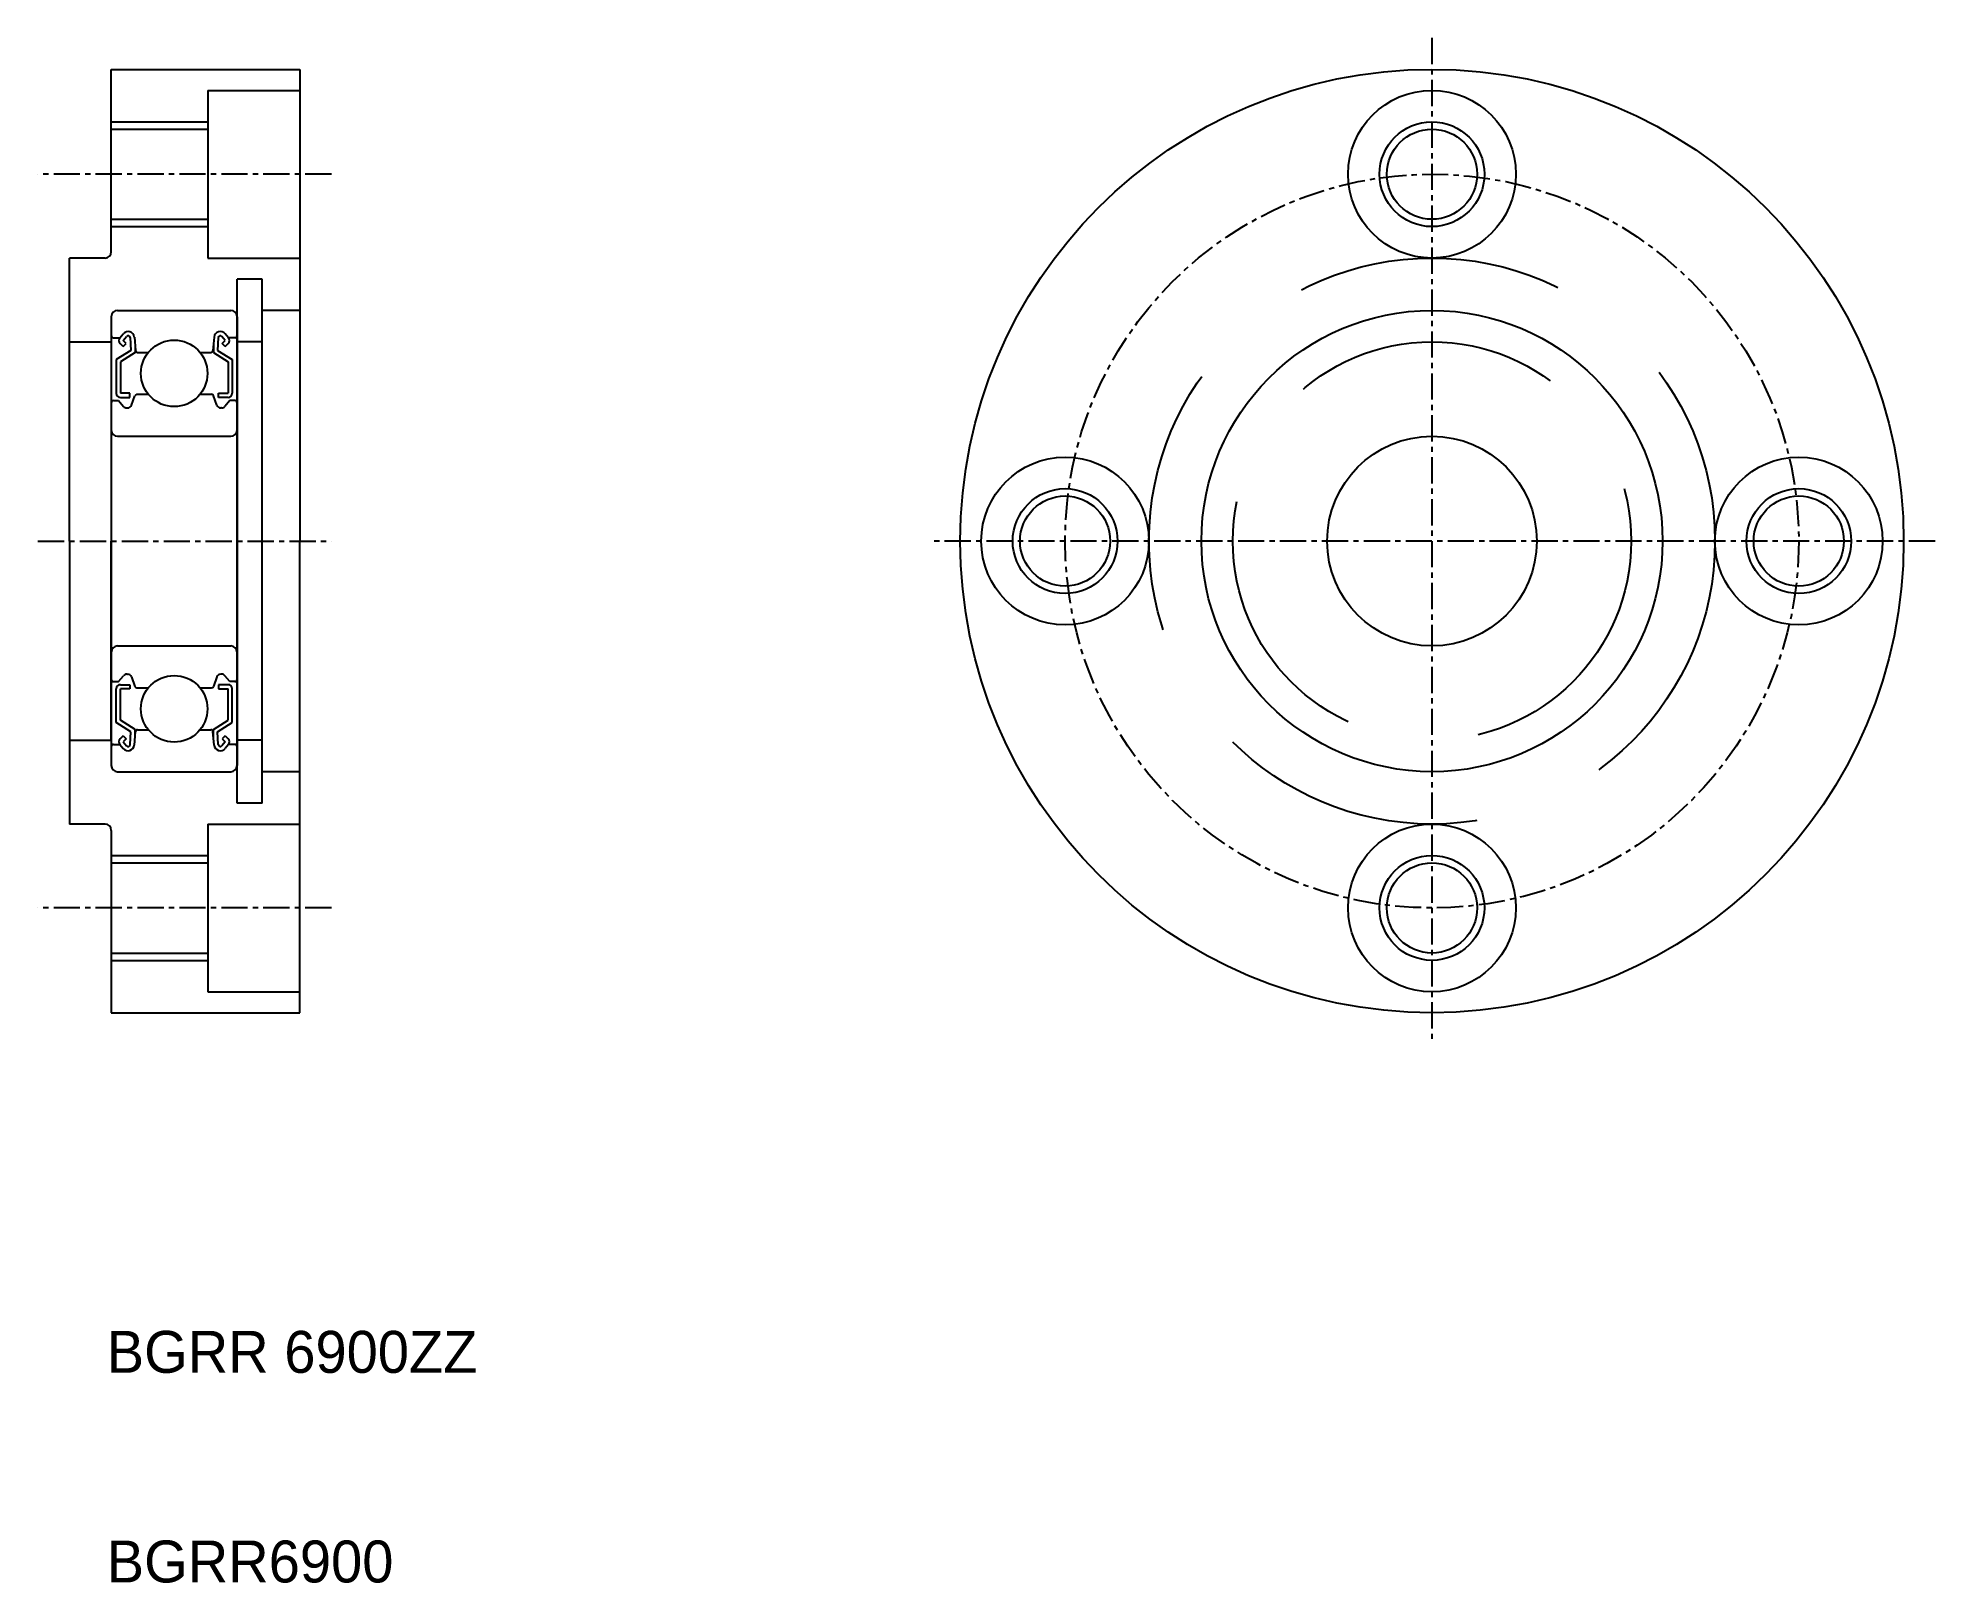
# Model space of a CAD drawing. Extents: x 119.8 to 210.3, y 71 to 144.7.
import ezdxf

# ---------------------------------------------------------------- set-up
doc = ezdxf.new("R2010")
doc.units = 0
doc.linetypes.add('CENTER', pattern=[2, 1.25, -0.25, 0.25, -0.25])
doc.linetypes.add('DASHED', pattern=[19.05, 12.7, -6.35])
doc.layers.get('0').update_dxf_attribs({"linetype": 'CONTINUOUS'})
doc.layers.add('CENTER', color=1, linetype='CENTER')

msp = doc.modelspace()

# ---------------------------------------------------------------- linework, layer by layer
for p, q in [((123.336, 134.459), (123.336, 143.159)), ((123.336, 143.159), (132.336, 143.159)), ((132.336, 143.159), (132.336, 120.659)), ((127.936, 142.159), (127.936, 134.159)), ((127.936, 142.159), (132.336, 142.159)), ((123.336, 140.309), (127.936, 140.309)), ((123.336, 136.009), (127.936, 136.009)), ((123.636, 136.009), (123.636, 136.009)), ((121.336, 120.659), (121.336, 134.159)), ((123.036, 134.159), (121.336, 134.159)), ((127.936, 134.159), (132.336, 134.159)), ((130.536, 133.159), (129.336, 133.159)), ((129.336, 108.159), (129.336, 133.159)), ((130.536, 108.159), (130.536, 133.159)), ((123.336, 131.359), (123.336, 109.959)), ((123.636, 131.659), (129.036, 131.659)), ((129.336, 131.359), (129.336, 109.959)), ((132.336, 131.659), (130.536, 131.659)), ((123.436, 130.359), (123.746, 130.359)), ((123.746, 130.359), (123.908, 130.552)), ((123.899, 130.23), (124.062, 130.424)), ((124.235, 130.369), (124.268, 129.757)), ((124.434, 130.387), (124.489, 129.75)), ((128.238, 130.387), (128.183, 129.75)), ((128.437, 130.369), (128.404, 129.757)), ((128.773, 130.23), (128.61, 130.424)), ((128.926, 130.359), (128.764, 130.552)), ((129.236, 130.359), (128.926, 130.359)), ((124.268, 129.757), (123.568, 129.32)), ((123.899, 129.948), (123.758, 130.089)), ((124.468, 129.646), (123.768, 129.209)), ((124.041, 130.089), (123.899, 130.23)), ((123.899, 129.948), (124.041, 130.089)), ((124.468, 129.993), (124.468, 129.646)), ((124.589, 129.659), (125.103, 129.659)), ((127.569, 129.659), (128.083, 129.659)), ((128.204, 129.993), (128.204, 129.646)), ((128.204, 129.646), (128.904, 129.209)), ((128.404, 129.757), (129.104, 129.32)), ((128.631, 130.089), (128.773, 130.23)), ((128.773, 129.948), (128.631, 130.089)), ((128.773, 129.948), (128.914, 130.089)), ((130.536, 130.159), (129.336, 130.159)), ((123.568, 129.32), (123.568, 127.709)), ((123.768, 129.209), (123.768, 127.709)), ((128.904, 129.209), (128.904, 127.709)), ((129.104, 129.32), (129.104, 127.709)), ((124.218, 127.709), (123.768, 127.709)), ((124.218, 127.509), (124.218, 127.709)), ((124.555, 127.659), (125.103, 127.659)), ((127.569, 127.659), (128.117, 127.659)), ((128.454, 127.709), (128.904, 127.709)), ((128.454, 127.509), (128.454, 127.709)), ((123.436, 127.359), (123.686, 127.359)), ((123.686, 127.359), (123.92, 127.08)), ((123.768, 127.509), (124.218, 127.509)), ((124.073, 127.009), (124.109, 127.009)), ((124.297, 127.141), (124.461, 127.593)), ((128.375, 127.141), (128.211, 127.593)), ((128.904, 127.509), (128.454, 127.509)), ((128.599, 127.009), (128.563, 127.009)), ((128.986, 127.359), (128.752, 127.08)), ((129.236, 127.359), (128.986, 127.359)), ((123.636, 125.659), (129.036, 125.659)), ((121.336, 120.659), (121.336, 107.159)), ((132.336, 98.159), (132.336, 120.659)), ((123.636, 115.659), (129.036, 115.659)), ((123.686, 113.959), (123.92, 114.238)), ((124.073, 114.309), (124.109, 114.309)), ((124.297, 114.177), (124.461, 113.725)), ((128.375, 114.177), (128.211, 113.725)), ((128.599, 114.309), (128.563, 114.309)), ((128.986, 113.959), (128.752, 114.238)), ((123.436, 113.959), (123.686, 113.959)), ((123.568, 111.998), (123.568, 113.609)), ((123.768, 113.809), (124.218, 113.809)), ((123.768, 112.109), (123.768, 113.609)), ((124.218, 113.609), (123.768, 113.609)), ((124.218, 113.809), (124.218, 113.609)), ((124.555, 113.659), (125.103, 113.659)), ((127.569, 113.659), (128.117, 113.659)), ((128.904, 113.809), (128.454, 113.809)), ((128.454, 113.809), (128.454, 113.609)), ((128.454, 113.609), (128.904, 113.609)), ((128.904, 112.109), (128.904, 113.609)), ((129.236, 113.959), (128.986, 113.959)), ((129.104, 111.998), (129.104, 113.609)), ((124.268, 111.561), (123.568, 111.998)), ((123.899, 111.37), (123.758, 111.229)), ((124.468, 111.672), (123.768, 112.109)), ((123.899, 111.37), (124.041, 111.229)), ((124.118, 111.89), (124.118, 111.89)), ((124.235, 110.949), (124.268, 111.561)), ((124.293, 111.781), (124.293, 111.781)), ((124.434, 110.931), (124.489, 111.568)), ((124.468, 111.325), (124.468, 111.672)), ((124.589, 111.659), (125.103, 111.659)), ((127.569, 111.659), (128.083, 111.659)), ((128.238, 110.931), (128.183, 111.568)), ((128.204, 111.672), (128.904, 112.109)), ((128.204, 111.325), (128.204, 111.672)), ((128.404, 111.561), (129.104, 111.998)), ((128.437, 110.949), (128.404, 111.561)), ((128.773, 111.37), (128.631, 111.229)), ((128.773, 111.37), (128.914, 111.229)), ((123.436, 110.959), (123.746, 110.959)), ((123.746, 110.959), (123.908, 110.766)), ((124.041, 111.229), (123.899, 111.088)), ((123.899, 111.088), (124.062, 110.894)), ((128.773, 111.088), (128.61, 110.894)), ((128.631, 111.229), (128.773, 111.088)), ((128.926, 110.959), (128.764, 110.766)), ((129.236, 110.959), (128.926, 110.959)), ((130.536, 111.159), (129.336, 111.159)), ((123.636, 109.659), (129.036, 109.659)), ((132.336, 109.659), (130.536, 109.659)), ((130.536, 108.159), (129.336, 108.159)), ((123.036, 107.159), (121.336, 107.159)), ((123.336, 106.859), (123.336, 98.159)), ((127.936, 107.159), (127.936, 99.159)), ((127.936, 107.159), (132.336, 107.159)), ((123.336, 105.309), (127.936, 105.309)), ((123.336, 101.009), (127.936, 101.009)), ((123.636, 101.009), (123.636, 101.009)), ((127.936, 99.159), (132.336, 99.159)), ((123.336, 98.159), (132.336, 98.159))]:
    msp.add_line(p, q)
at = {"color": 3}
for p, q in [((123.336, 140.659), (127.936, 140.659)), ((123.336, 135.659), (127.936, 135.659)), ((123.336, 105.659), (127.936, 105.659)), ((123.336, 100.659), (127.936, 100.659))]:
    msp.add_line(p, q, dxfattribs=at)
at = {"color": 7, "linetype": 'CONTINUOUS'}
for p, q in [((121.336, 130.159), (123.336, 130.159)), ((121.336, 111.159), (123.336, 111.159))]:
    msp.add_line(p, q, dxfattribs=at)
at = {"color": 3, "linetype": 'DASHED'}
for p in [(123.336, 130.159), (123.336, 111.159)]:
    msp.add_line(p, (123.336, 120.659), dxfattribs=at)
for centre, radius in [((186.336, 120.659), 22.5), ((186.336, 138.159), 4), ((186.336, 138.159), 2.15), ((186.336, 120.659), 11), ((126.336, 128.659), 1.587), ((186.336, 120.659), 5), ((168.836, 120.659), 4), ((203.836, 120.659), 4), ((168.836, 120.659), 2.15), ((203.836, 120.659), 2.15), ((126.336, 112.659), 1.587), ((186.336, 103.159), 4), ((186.336, 103.159), 2.15)]:
    msp.add_circle(centre, radius)
at = {"color": 3}
for centre in [(186.336, 138.159), (168.836, 120.659), (203.836, 120.659), (186.336, 103.159)]:
    msp.add_circle(centre, 2.5, dxfattribs=at)
at = {"color": 3, "linetype": 'DASHED'}
for radius in [13.5, 9.5]:
    msp.add_circle((186.336, 120.659), radius, dxfattribs=at)
for centre, radius, start, end in [((123.036, 134.459), 0.3, 270, 0), ((123.636, 131.359), 0.3, 90, 180), ((129.036, 131.359), 0.3, 0, 90), ((123.436, 130.459), 0.1, 180.00005, 270.00003), ((123.899, 130.23), 0.2, 139.86482, 225.00006), ((124.137, 130.361), 0.298, 5.00049, 140.17136), ((124.137, 130.361), 0.0983, 4.66455, 139.97394), ((128.535, 130.361), 0.298, 39.82861, 174.99974), ((128.535, 130.361), 0.0983, 40.02637, 175.33574), ((128.773, 130.23), 0.2, 314.99673, 40.13525), ((129.236, 130.459), 0.1, 269.99948, 359.99126), ((124.589, 129.759), 0.1, 185.14438, 270.00003), ((128.083, 129.759), 0.1, 269.99948, 354.85568), ((123.768, 127.709), 0.2, 180.00005, 270.00003), ((124.555, 127.559), 0.1, 89.99951, 160.11572), ((128.117, 127.559), 0.1, 19.88452, 90.00024), ((128.904, 127.709), 0.2, 269.99976, 359.99563), ((123.436, 127.259), 0.1, 89.99951, 180.00005), ((124.073, 127.209), 0.2, 220.13838, 270.00003), ((124.109, 127.209), 0.2, 270.00003, 340.11166), ((128.563, 127.209), 0.2, 199.88831, 269.99976), ((128.599, 127.209), 0.2, 269.99976, 319.86147), ((129.236, 127.259), 0.1, 359.99126, 90.00024), ((123.636, 125.959), 0.3, 180, 270), ((129.036, 125.959), 0.3, 270, 360), ((123.636, 115.359), 0.3, 90, 180), ((129.036, 115.359), 0.3, 0, 90), ((123.436, 114.059), 0.1, 179.99995, 270.00049), ((124.073, 114.109), 0.2, 89.99997, 139.86162), ((124.109, 114.109), 0.2, 19.88834, 89.99997), ((128.563, 114.109), 0.2, 90.00024, 160.11169), ((128.599, 114.109), 0.2, 40.13853, 90.00024), ((129.236, 114.059), 0.1, 269.99976, 0.00874), ((123.768, 113.609), 0.2, 89.99997, 179.99995), ((124.555, 113.759), 0.1, 199.88428, 270.00049), ((128.117, 113.759), 0.1, 269.99976, 340.11548), ((128.904, 113.609), 0.2, 0.00437, 90.00024), ((124.589, 111.559), 0.1, 89.99997, 174.85562), ((128.083, 111.559), 0.1, 5.14432, 90.00052), ((123.436, 110.859), 0.1, 89.99997, 179.99995), ((123.899, 111.088), 0.2, 134.99994, 220.13518), ((124.137, 110.957), 0.298, 219.82864, 354.99951), ((124.137, 110.957), 0.0983, 220.02606, 355.33545), ((128.535, 110.957), 0.298, 185.00026, 320.17139), ((128.535, 110.957), 0.0983, 184.66426, 319.97363), ((128.773, 111.088), 0.2, 319.86475, 45.00327), ((129.236, 110.859), 0.1, 0.00874, 90.00052), ((123.636, 109.959), 0.3, 180, 270), ((129.036, 109.959), 0.3, 270, 0), ((123.036, 106.859), 0.3, 0, 90)]:
    msp.add_arc(centre, radius, start, end)
at = {"layer": 'CENTER', "color": 1, "linetype": 'CENTER'}
for p, q in [((186.336, 144.659), (186.336, 96.659)), ((133.836, 138.159), (119.836, 138.159)), ((119.836, 120.659), (133.836, 120.659)), ((210.336, 120.659), (162.336, 120.659)), ((133.836, 103.159), (119.836, 103.159))]:
    msp.add_line(p, q, dxfattribs=at)
msp.add_circle((186.336, 120.659), 17.5, dxfattribs=at)

# ---------------------------------------------------------------- texts
for s, p in [('BGRR 6900ZZ', (123.117, 80.983)), ('BGRR6900', (123.117, 70.983))]:
    msp.add_text(s, height=2).set_placement(p)

doc.saveas('drawing.dxf')
